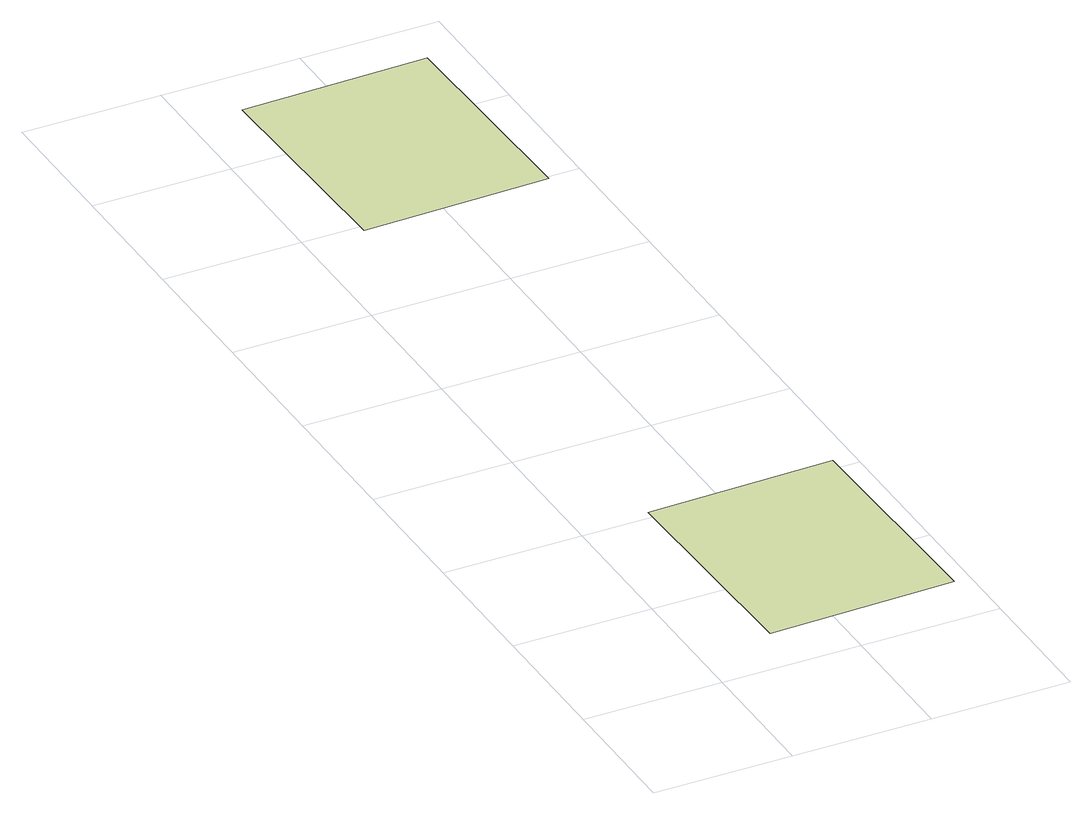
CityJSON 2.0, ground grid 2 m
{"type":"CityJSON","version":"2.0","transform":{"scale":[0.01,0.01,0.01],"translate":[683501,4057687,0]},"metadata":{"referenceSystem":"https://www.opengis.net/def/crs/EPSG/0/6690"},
"CityObjects":{
"landuse1":{"type":"LandUse","attributes":{"class":"202"},"geometry":[{"type":"MultiSurface","lod":"1","boundaries":[[[0,1,2,3]]]}]},
"landuse2":{"type":"LandUse","attributes":{"class":"204"},"geometry":[{"type":"MultiSurface","lod":"1","boundaries":[[[4,5,6,7]]]}]}
},
"vertices":[
[377,85,0],[370,418,0],[102,412,0],[109,79,0],
[78,1522,0],[347,1528,0],[354,1195,0],[85,1189,0]
]}
